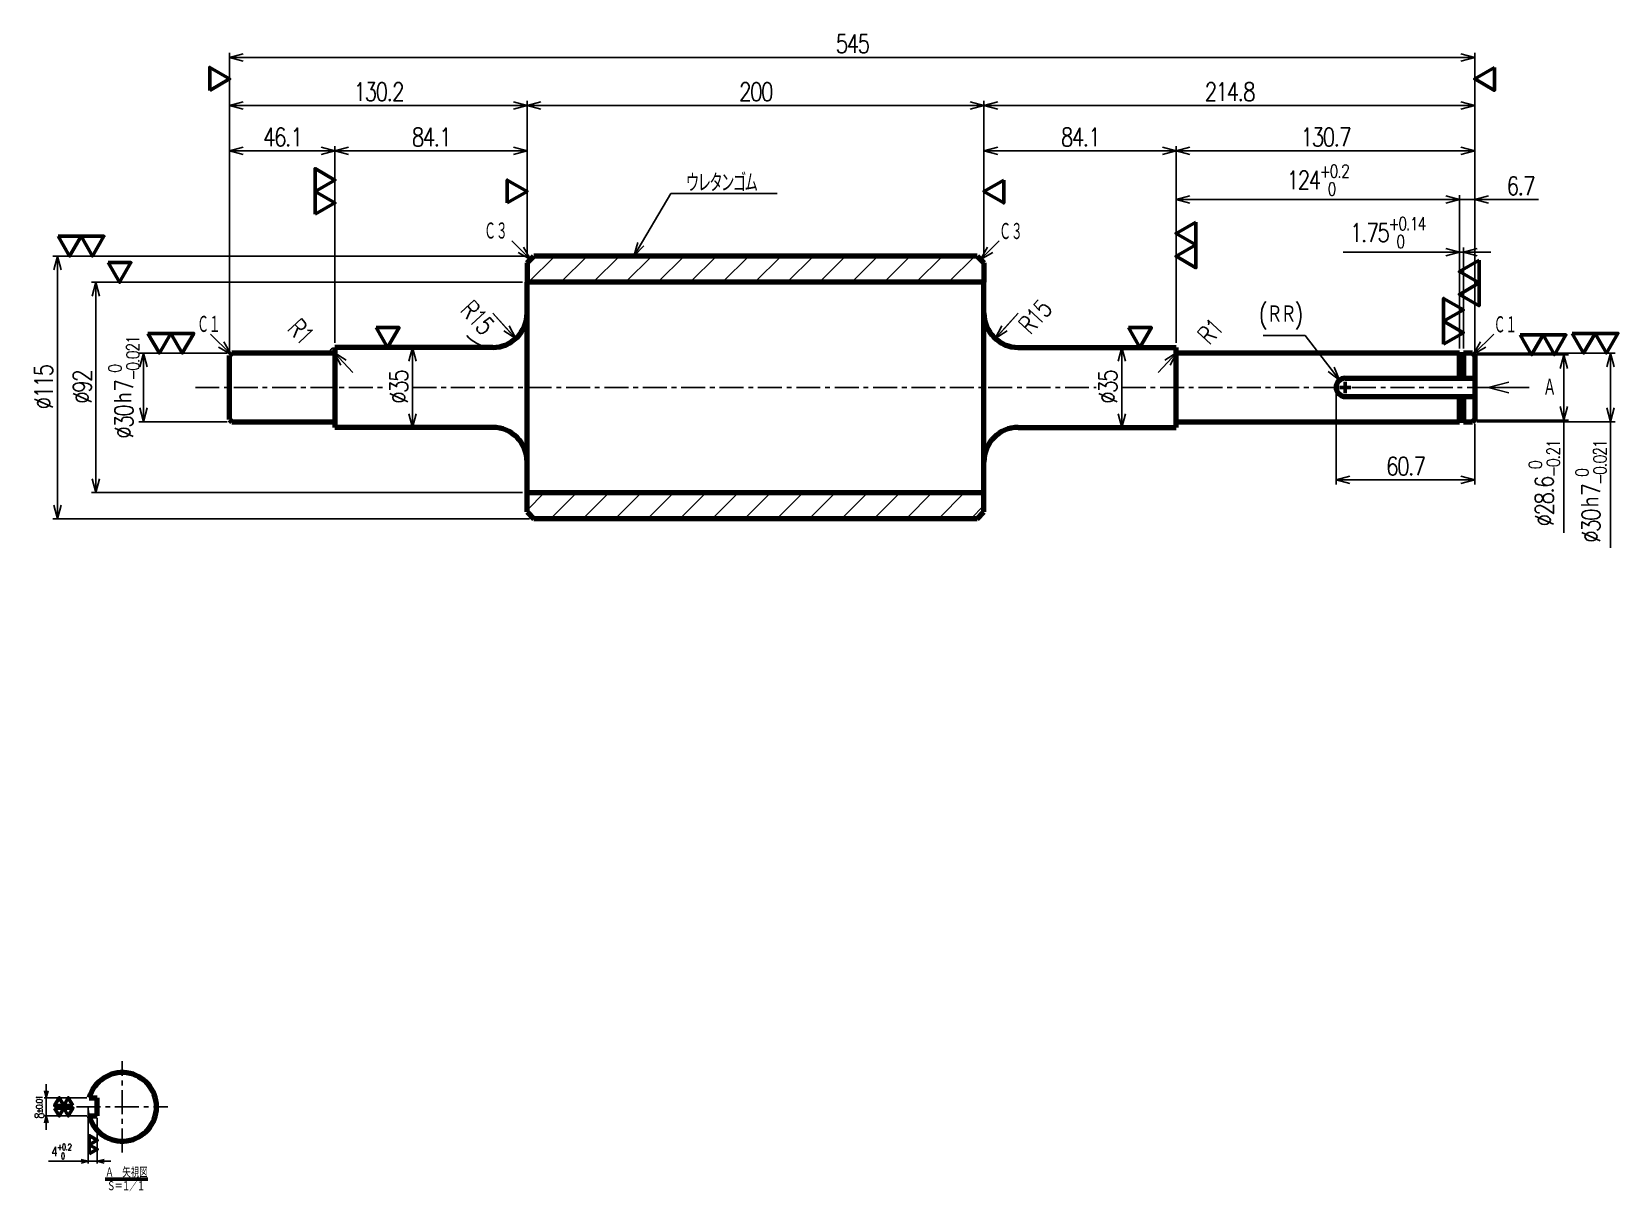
# Model space of a CAD drawing. Header units: millimetres. Extents: x -87 to 608, y -352 to 156.
import ezdxf

# ---------------------------------------------------------------- set-up
doc = ezdxf.new("R2010")
doc.units = ezdxf.units.MM
doc.header["$LTSCALE"] = 0.330709
doc.linetypes.add('CENTER', pattern=[50.8, 31.75, -6.35, 6.35, -6.35])
doc.layers.add('NoLayerName_001', color=7, linetype='Continuous')
doc.styles.get("Standard").update_dxf_attribs({"font": 'txt', "bigfont": 'extfont2'})
doc.dimstyles.get("Standard").update_dxf_attribs({"dimtxt": 2.5, "dimasz": 2.5, "dimexe": 1.25, "dimexo": 0.625, "dimtad": 1, "dimdec": 3, "dimzin": 0, "dimdsep": 46, "dimtxsty": 'Standard', "dimcen": 2.5, "dimadec": 0, "dimazin": 0, "dimtfac": 0.75, "dimtdec": 3, "dimtmove": 0, "dimatfit": 3, "dimfxl": 1, "dimarcsym": 0})

# ---------------------------------------------------------------- blocks, each defined once
blk = doc.blocks.new('_OPEN30')
at = {"color": 0, "linetype": 'ByBlock', "lineweight": -2}
for p, q in [((-1, 0.267949), (0, 0)), ((0, 0), (-1, -0.267949)), ((0, 0), (-1, 0))]:
    blk.add_line(p, q, dxfattribs=at)
blk = doc.blocks.new('*D9')
at = {"layer": 'Defpoints', "color": 0}
for p in [(545, 82.19), (538.3, 15), (545, 14)]:
    blk.add_point(p, dxfattribs=at)
at = {"layer": 'NoLayerName_001', "color": 0, "linetype": 'Continuous', "lineweight": 25}
for p, q in [((538.3, 17), (538.3, 84.19)), ((545, 16), (545, 84.19)), ((532.3, 82.19), (526.3, 82.19)), ((538.3, 82.19), (545, 82.19)), ((545, 82.19), (572.96, 82.19)), ((551, 82.19), (557, 82.19))]:
    blk.add_line(p, q, dxfattribs=at)
at = {"layer": 'NoLayerName_001', "color": 0, "lineweight": 25, "xscale": 6, "yscale": 6, "zscale": 6}
blk.add_blockref('_OPEN30', (538.3, 82.19), dxfattribs=at)
at = {"layer": 'NoLayerName_001', "color": 0, "lineweight": 25, "xscale": 6, "yscale": 6, "zscale": 6, "rotation": 180}
blk.add_blockref('_OPEN30', (545, 82.19), dxfattribs=at)
at = {"layer": 'NoLayerName_001', "color": 2, "lineweight": 50, "insert": (564.98, 88.19), "char_height": 8, "attachment_point": 5}
blk.add_mtext('\\W0.8000;\\T0.8750;6.7', dxfattribs=at)
blk = doc.blocks.new('*D10')
at = {"layer": 'Defpoints', "color": 0}
for p in [(414.3, 103.53), (414.3, 17.5), (545, 14)]:
    blk.add_point(p, dxfattribs=at)
at = {"layer": 'NoLayerName_001', "color": 0, "linetype": 'Continuous', "lineweight": 25}
for p, q in [((414.3, 19.5), (414.3, 105.53)), ((545, 16), (545, 105.53)), ((539, 103.53), (420.3, 103.53))]:
    blk.add_line(p, q, dxfattribs=at)
at = {"layer": 'NoLayerName_001', "color": 0, "lineweight": 25, "xscale": 6, "yscale": 6, "zscale": 6}
for p, rotation in [((414.3, 103.53), 180), ((545, 103.53), 360)]:
    blk.add_blockref('_OPEN30', p, dxfattribs=dict(at, rotation=rotation))
at = {"layer": 'NoLayerName_001', "color": 2, "lineweight": 50, "insert": (479.65, 109.53), "char_height": 8, "attachment_point": 5}
blk.add_mtext('\\W0.8000;\\T0.8750;130.7', dxfattribs=at)
blk = doc.blocks.new('*D11')
at = {"layer": 'Defpoints', "color": 0}
for p in [(330.2, 103.53), (330.2, 57.5), (414.3, 17.5)]:
    blk.add_point(p, dxfattribs=at)
at = {"layer": 'NoLayerName_001', "color": 0, "linetype": 'Continuous', "lineweight": 25}
for p, q in [((330.2, 59.5), (330.2, 105.53)), ((414.3, 19.5), (414.3, 105.53)), ((408.3, 103.53), (336.2, 103.53))]:
    blk.add_line(p, q, dxfattribs=at)
at = {"layer": 'NoLayerName_001', "color": 0, "lineweight": 25, "xscale": 6, "yscale": 6, "zscale": 6}
for p, rotation in [((330.2, 103.53), 180), ((414.3, 103.53), 360)]:
    blk.add_blockref('_OPEN30', p, dxfattribs=dict(at, rotation=rotation))
at = {"layer": 'NoLayerName_001', "color": 2, "lineweight": 50, "insert": (372.25, 109.53), "char_height": 8, "attachment_point": 5}
blk.add_mtext('\\W0.8000;\\T0.8750;84.1', dxfattribs=at)
blk = doc.blocks.new('*D12')
at = {"layer": 'Defpoints', "color": 0}
for p in [(130.2, 123.37), (130.2, 57.5), (0, 14)]:
    blk.add_point(p, dxfattribs=at)
at = {"layer": 'NoLayerName_001', "color": 0, "linetype": 'Continuous', "lineweight": 25}
for p, q in [((0, 16), (0, 125.37)), ((130.2, 59.5), (130.2, 125.37)), ((6, 123.37), (124.2, 123.37))]:
    blk.add_line(p, q, dxfattribs=at)
at = {"layer": 'NoLayerName_001', "color": 0, "lineweight": 25, "xscale": 6, "yscale": 6, "zscale": 6, "rotation": 180}
blk.add_blockref('_OPEN30', (0, 123.37), dxfattribs=at)
at = {"layer": 'NoLayerName_001', "color": 0, "lineweight": 25, "xscale": 6, "yscale": 6, "zscale": 6}
blk.add_blockref('_OPEN30', (130.2, 123.37), dxfattribs=at)
at = {"layer": 'NoLayerName_001', "color": 2, "lineweight": 50, "insert": (65.1, 129.37), "char_height": 8, "attachment_point": 5}
blk.add_mtext('\\W0.8000;\\T0.8750;130.2', dxfattribs=at)
blk = doc.blocks.new('*D13')
at = {"layer": 'Defpoints', "color": 0}
for p in [(0, 103.53), (0, 14), (46.1, 17.5)]:
    blk.add_point(p, dxfattribs=at)
at = {"layer": 'NoLayerName_001', "color": 0, "linetype": 'Continuous', "lineweight": 25}
for p, q in [((0, 16), (0, 105.53)), ((46.1, 19.5), (46.1, 105.53)), ((40.1, 103.53), (6, 103.53))]:
    blk.add_line(p, q, dxfattribs=at)
at = {"layer": 'NoLayerName_001', "color": 0, "lineweight": 25, "xscale": 6, "yscale": 6, "zscale": 6, "rotation": 180}
blk.add_blockref('_OPEN30', (0, 103.53), dxfattribs=at)
at = {"layer": 'NoLayerName_001', "color": 0, "lineweight": 25, "xscale": 6, "yscale": 6, "zscale": 6}
blk.add_blockref('_OPEN30', (46.1, 103.53), dxfattribs=at)
at = {"layer": 'NoLayerName_001', "color": 2, "lineweight": 50, "insert": (23.05, 109.53), "char_height": 8, "attachment_point": 5}
blk.add_mtext('\\W0.8000;\\T0.8750;46.1', dxfattribs=at)
blk = doc.blocks.new('*D14')
at = {"layer": 'Defpoints', "color": 0}
for p in [(46.1, 103.53), (130.2, 57.5), (46.1, 17.5)]:
    blk.add_point(p, dxfattribs=at)
at = {"layer": 'NoLayerName_001', "color": 0, "linetype": 'Continuous', "lineweight": 25}
for p, q in [((46.1, 19.5), (46.1, 105.53)), ((130.2, 59.5), (130.2, 105.53)), ((124.2, 103.53), (52.1, 103.53))]:
    blk.add_line(p, q, dxfattribs=at)
at = {"layer": 'NoLayerName_001', "color": 0, "lineweight": 25, "xscale": 6, "yscale": 6, "zscale": 6}
for p, rotation in [((46.1, 103.53), 180), ((130.2, 103.53), 360)]:
    blk.add_blockref('_OPEN30', p, dxfattribs=dict(at, rotation=rotation))
at = {"layer": 'NoLayerName_001', "color": 2, "lineweight": 50, "insert": (88.15, 109.53), "char_height": 8, "attachment_point": 5}
blk.add_mtext('\\W0.8000;\\T0.8750;84.1', dxfattribs=at)
blk = doc.blocks.new('*D15')
at = {"layer": 'Defpoints', "color": 0}
for p in [(0, 144.4), (0, 14), (545, 14)]:
    blk.add_point(p, dxfattribs=at)
at = {"layer": 'NoLayerName_001', "color": 0, "linetype": 'Continuous', "lineweight": 25}
for p, q in [((0, 16), (0, 146.4)), ((545, 16), (545, 146.4)), ((539, 144.4), (6, 144.4))]:
    blk.add_line(p, q, dxfattribs=at)
at = {"layer": 'NoLayerName_001', "color": 0, "lineweight": 25, "xscale": 6, "yscale": 6, "zscale": 6}
for p, rotation in [((0, 144.4), 180), ((545, 144.4), 360)]:
    blk.add_blockref('_OPEN30', p, dxfattribs=dict(at, rotation=rotation))
at = {"layer": 'NoLayerName_001', "color": 2, "lineweight": 50, "insert": (272.5, 150.4), "char_height": 8, "attachment_point": 5}
blk.add_mtext('\\W0.8000;\\T0.8750;545', dxfattribs=at)
blk = doc.blocks.new('*D17')
at = {"layer": 'Defpoints', "color": 0}
for p in [(45.1, 16), (45.78, 15.27)]:
    blk.add_point(p, dxfattribs=at)
at = {"layer": 'NoLayerName_001', "color": 0, "linetype": 'Continuous', "lineweight": 25}
for p, q in [((45.1, 16), (45.78, 15.27)), ((49.87, 10.88), (53.97, 6.49))]:
    blk.add_line(p, q, dxfattribs=at)
blk.add_arc((45.1, 16), 1, 47.0018, 270, dxfattribs=at)
at = {"layer": 'NoLayerName_001', "color": 0, "lineweight": 25, "xscale": 6, "yscale": 6, "zscale": 6, "rotation": 132.9982090878672}
blk.add_blockref('_OPEN30', (45.78, 15.27), dxfattribs=at)
at = {"layer": 'NoLayerName_001', "color": 2, "lineweight": 50, "insert": (31.09, 24.6), "char_height": 8, "attachment_point": 5, "rotation": 312.99821}
blk.add_mtext('\\W0.8000;\\T0.8750;R1', dxfattribs=at)
blk = doc.blocks.new('_NONE')
blk = doc.blocks.new('*D18')
at = {"layer": 'Defpoints', "color": 0}
for p in [(414.62, 15.27), (415.3, 16)]:
    blk.add_point(p, dxfattribs=at)
at = {"layer": 'NoLayerName_001', "color": 0, "linetype": 'Continuous', "lineweight": 25}
for p, q in [((415.3, 16), (414.62, 15.27)), ((410.53, 10.88), (406.43, 6.49))]:
    blk.add_line(p, q, dxfattribs=at)
at = {"layer": 'NoLayerName_001', "color": 0, "lineweight": 25, "xscale": 6, "yscale": 6, "zscale": 6, "rotation": 47.00179091213106}
blk.add_blockref('_OPEN30', (414.62, 15.27), dxfattribs=at)
at = {"layer": 'NoLayerName_001', "color": 2, "lineweight": 50, "insert": (429.14, 24.4), "char_height": 8, "attachment_point": 5, "rotation": 47.00179}
blk.add_mtext('\\W0.8000;\\T0.8750;R1', dxfattribs=at)
blk = doc.blocks.new('DIM_0002')
at = {"color": 3, "linetype": 'Continuous', "lineweight": 25}
blk.add_line((0, 0), (8.83, 8.83), dxfattribs=at)
blk.add_lwpolyline([(5.38, 3.11), (0, 0), (3.11, 5.38)], dxfattribs=at)
at = {"color": 2, "linetype": 'Continuous', "lineweight": 50, "width": 0.583333}
blk.add_text('Ｃ１', height=8, dxfattribs=at).set_placement((8.83, 8.83))
blk = doc.blocks.new('SX_FinishSymbol_2')
at = {"color": 0, "linetype": 'ByBlock', "lineweight": -2}
for points in [[(-1, 0.866), (-0.5, 0), (0, 0.866)], [(0, 0.866), (0.5, 0), (1, 0.866)]]:
    blk.add_lwpolyline(points, close=True, dxfattribs=at)
blk = doc.blocks.new('SX_FinishSymbol_1')
at = {"color": 0, "linetype": 'ByBlock', "lineweight": -2}
blk.add_lwpolyline([(-0.5, 0.866), (0, 0), (0.5, 0.866)], close=True, dxfattribs=at)
blk = doc.blocks.new('*D22')
at = {"layer": 'Defpoints', "color": 0}
for p in [(80.07, 17.5), (80.07, 17.5), (80.07, -17.5)]:
    blk.add_point(p, dxfattribs=at)
at = {"layer": 'NoLayerName_001', "color": 0, "linetype": 'Continuous', "lineweight": 25}
for p, q in [((78.07, 17.5), (78.07, 17.5)), ((80.07, -11.5), (80.07, 11.5)), ((78.07, -17.5), (78.07, -17.5))]:
    blk.add_line(p, q, dxfattribs=at)
at = {"layer": 'NoLayerName_001', "color": 0, "lineweight": 25, "xscale": 6, "yscale": 6, "zscale": 6}
for p, rotation in [((80.07, 17.5), 90), ((80.07, -17.5), 270)]:
    blk.add_blockref('_OPEN30', p, dxfattribs=dict(at, rotation=rotation))
at = {"layer": 'NoLayerName_001', "color": 2, "lineweight": 50, "insert": (74.07, 0), "char_height": 8, "attachment_point": 5, "rotation": 90}
blk.add_mtext('\\W0.8000;\\T0.8750;%%c35', dxfattribs=at)
blk = doc.blocks.new('*D23')
at = {"layer": 'Defpoints', "color": 0}
for p in [(-37.73, 15), (1, 15), (1, -15)]:
    blk.add_point(p, dxfattribs=at)
at = {"layer": 'NoLayerName_001', "color": 0, "linetype": 'Continuous', "lineweight": 25}
for p, q in [((-1, 15), (-39.73, 15)), ((-37.73, -9), (-37.73, 9)), ((-1, -15), (-39.73, -15))]:
    blk.add_line(p, q, dxfattribs=at)
at = {"layer": 'NoLayerName_001', "color": 0, "lineweight": 25, "xscale": 6, "yscale": 6, "zscale": 6}
for p, rotation in [((-37.73, 15), 90), ((-37.73, -15), 270)]:
    blk.add_blockref('_OPEN30', p, dxfattribs=dict(at, rotation=rotation))
at = {"layer": 'NoLayerName_001', "color": 2, "lineweight": 50, "insert": (-46.26, 0), "char_height": 8, "attachment_point": 5, "rotation": 90}
blk.add_mtext('\\A1;\\W0.8000;\\T0.8750;%%c30ｈ7{{\\H0.70x;\\A1;\\S 0^ -0.021;}}', dxfattribs=at)
blk = doc.blocks.new('*D24')
at = {"layer": 'Defpoints', "color": 0}
for p in [(-58.52, 46), (130.2, 46), (130.2, -46)]:
    blk.add_point(p, dxfattribs=at)
at = {"layer": 'NoLayerName_001', "color": 0, "linetype": 'Continuous', "lineweight": 25}
for p, q in [((128.2, 46), (-60.52, 46)), ((-58.52, -40), (-58.52, 40)), ((128.2, -46), (-60.52, -46))]:
    blk.add_line(p, q, dxfattribs=at)
at = {"layer": 'NoLayerName_001', "color": 0, "lineweight": 25, "xscale": 6, "yscale": 6, "zscale": 6}
for p, rotation in [((-58.52, 46), 90), ((-58.52, -46), 270)]:
    blk.add_blockref('_OPEN30', p, dxfattribs=dict(at, rotation=rotation))
at = {"layer": 'NoLayerName_001', "color": 2, "lineweight": 50, "insert": (-64.52, 0), "char_height": 8, "attachment_point": 5, "rotation": 90}
blk.add_mtext('\\W0.8000;\\T0.8750;%%c92', dxfattribs=at)
blk = doc.blocks.new('*D25')
at = {"layer": 'Defpoints', "color": 0}
for p in [(390.49, 17.5), (414.3, 17.5), (414.3, -17.5)]:
    blk.add_point(p, dxfattribs=at)
at = {"layer": 'NoLayerName_001', "color": 0, "linetype": 'Continuous', "lineweight": 25}
blk.add_line((390.49, -11.5), (390.49, 11.5), dxfattribs=at)
at = {"layer": 'NoLayerName_001', "color": 0, "lineweight": 25, "xscale": 6, "yscale": 6, "zscale": 6}
for p, rotation in [((390.49, 17.5), 90), ((390.49, -17.5), 270)]:
    blk.add_blockref('_OPEN30', p, dxfattribs=dict(at, rotation=rotation))
at = {"layer": 'NoLayerName_001', "color": 2, "lineweight": 50, "insert": (384.49, 0), "char_height": 8, "attachment_point": 5, "rotation": 90}
blk.add_mtext('\\W0.8000;\\T0.8750;%%c35', dxfattribs=at)
blk = doc.blocks.new('*D26')
at = {"layer": 'Defpoints', "color": 0}
for p in [(544, 15), (604.45, 15), (544, -15)]:
    blk.add_point(p, dxfattribs=at)
at = {"layer": 'NoLayerName_001', "color": 0, "linetype": 'Continuous', "lineweight": 25}
for p, q in [((546, 15), (606.45, 15)), ((604.45, -9), (604.45, 9)), ((546, -15), (606.45, -15)), ((604.45, -15), (604.45, -70.22))]:
    blk.add_line(p, q, dxfattribs=at)
at = {"layer": 'NoLayerName_001', "color": 0, "lineweight": 25, "xscale": 6, "yscale": 6, "zscale": 6}
for p, rotation in [((604.45, 15), 90), ((604.45, -15), 270)]:
    blk.add_blockref('_OPEN30', p, dxfattribs=dict(at, rotation=rotation))
at = {"layer": 'NoLayerName_001', "color": 2, "lineweight": 50, "insert": (595.92, -45.61), "char_height": 8, "attachment_point": 5, "rotation": 90}
blk.add_mtext('\\A1;\\W0.8000;\\T0.8750;%%c30ｈ7{{\\H0.70x;\\A1;\\S 0^ -0.021;}}', dxfattribs=at)
blk = doc.blocks.new('DIM_0003')
at = {"color": 3, "linetype": 'Continuous', "lineweight": 25}
blk.add_line((14.69, 0), (5.86, 8.83), dxfattribs=at)
blk.add_lwpolyline([(11.59, 5.38), (14.69, 0), (9.31, 3.11)], dxfattribs=at)
at = {"color": 2, "linetype": 'Continuous', "lineweight": 50, "width": 0.583333}
blk.add_text('Ｃ１', height=8, dxfattribs=at).set_placement((0, 9.01))
blk = doc.blocks.new('*D28')
at = {"layer": 'Defpoints', "color": 0}
for p in [(540.05, 59.21), (538.3, 15), (540.05, 15)]:
    blk.add_point(p, dxfattribs=at)
at = {"layer": 'NoLayerName_001', "color": 0, "linetype": 'Continuous', "lineweight": 25}
for p, q in [((538.3, 59.21), (487.44, 59.21)), ((532.3, 59.21), (526.3, 59.21)), ((538.3, 17), (538.3, 61.21)), ((538.3, 59.21), (540.05, 59.21)), ((540.05, 17), (540.05, 61.21)), ((546.05, 59.21), (552.05, 59.21))]:
    blk.add_line(p, q, dxfattribs=at)
at = {"layer": 'NoLayerName_001', "color": 0, "lineweight": 25, "xscale": 6, "yscale": 6, "zscale": 6}
blk.add_blockref('_OPEN30', (538.3, 59.21), dxfattribs=at)
at = {"layer": 'NoLayerName_001', "color": 0, "lineweight": 25, "xscale": 6, "yscale": 6, "zscale": 6, "rotation": 180}
blk.add_blockref('_OPEN30', (540.05, 59.21), dxfattribs=at)
at = {"layer": 'NoLayerName_001', "color": 2, "lineweight": 50, "insert": (506.87, 67.74), "char_height": 8, "attachment_point": 5}
blk.add_mtext('\\A1;\\W0.8000;\\T0.8750;1.75{\\H5.600000;\\S+0.14^  0;}', dxfattribs=at)
blk = doc.blocks.new('*D29')
at = {"layer": 'Defpoints', "color": 0}
for p in [(540.05, 14.3), (584.02, 14.3), (540.05, -14.3)]:
    blk.add_point(p, dxfattribs=at)
at = {"layer": 'NoLayerName_001', "color": 0, "linetype": 'Continuous', "lineweight": 25}
for p, q in [((542.05, 14.3), (586.02, 14.3)), ((584.02, -8.3), (584.02, 8.3)), ((542.05, -14.3), (586.02, -14.3)), ((584.02, -14.3), (584.02, -63.65))]:
    blk.add_line(p, q, dxfattribs=at)
at = {"layer": 'NoLayerName_001', "color": 0, "lineweight": 25, "xscale": 6, "yscale": 6, "zscale": 6}
for p, rotation in [((584.02, 14.3), 90), ((584.02, -14.3), 270)]:
    blk.add_blockref('_OPEN30', p, dxfattribs=dict(at, rotation=rotation))
at = {"layer": 'NoLayerName_001', "color": 2, "lineweight": 50, "insert": (575.49, -41.98), "char_height": 8, "attachment_point": 5, "rotation": 90}
blk.add_mtext('\\A1;\\W0.8000;\\T0.8750;%%c28.6{\\H5.600000;\\S 0^ -0.21;}', dxfattribs=at)
blk = doc.blocks.new('*D30')
at = {"layer": 'Defpoints', "color": 0}
for p in [(484.3, 0), (545, -14), (484.3, -40.46)]:
    blk.add_point(p, dxfattribs=at)
at = {"layer": 'NoLayerName_001', "color": 0, "linetype": 'Continuous', "lineweight": 25}
for p, q in [((484.3, -2), (484.3, -42.46)), ((545, -16), (545, -42.46)), ((539, -40.46), (490.3, -40.46))]:
    blk.add_line(p, q, dxfattribs=at)
at = {"layer": 'NoLayerName_001', "color": 0, "lineweight": 25, "xscale": 6, "yscale": 6, "zscale": 6}
for p, rotation in [((484.3, -40.46), 180), ((545, -40.46), 360)]:
    blk.add_blockref('_OPEN30', p, dxfattribs=dict(at, rotation=rotation))
at = {"layer": 'NoLayerName_001', "color": 2, "lineweight": 50, "insert": (514.65, -34.46), "char_height": 8, "attachment_point": 5}
blk.add_mtext('\\W0.8000;\\T0.8750;60.7', dxfattribs=at)
blk = doc.blocks.new('*D31')
at = {"layer": 'Defpoints', "color": 0}
for p in [(485.86, 3.17), (488.3, 0)]:
    blk.add_point(p, dxfattribs=at)
at = {"layer": 'NoLayerName_001', "color": 0, "linetype": 'Continuous', "lineweight": 25}
for p, q in [((452.46, 22.65), (470.84, 22.65)), ((470.84, 22.65), (482.19, 7.92))]:
    blk.add_line(p, q, dxfattribs=at)
at = {"layer": 'NoLayerName_001', "color": 0, "linetype": 'Continuous', "lineweight": 50}
for p, q in [((488.3, -2.5), (488.3, 2.5)), ((485.8, 0), (490.8, 0))]:
    blk.add_line(p, q, dxfattribs=at)
at = {"layer": 'NoLayerName_001', "color": 0, "lineweight": 25, "xscale": 6, "yscale": 6, "zscale": 6, "rotation": 307.6266522254935}
blk.add_blockref('_OPEN30', (485.86, 3.17), dxfattribs=at)
at = {"layer": 'NoLayerName_001', "color": 2, "lineweight": 50, "insert": (460.04, 30.74), "char_height": 8, "attachment_point": 5}
blk.add_mtext('\\W0.8000;\\T0.8750;(ＲＲ)', dxfattribs=at)
blk = doc.blocks.new('*D32')
at = {"layer": 'Defpoints', "color": 0}
for p in [(345.2, 32.5), (335.17, 21.35)]:
    blk.add_point(p, dxfattribs=at)
at = {"layer": 'NoLayerName_001', "color": 0, "linetype": 'Continuous', "lineweight": 25}
for p, q in [((345.2, 32.5), (335.17, 21.35)), ((339.18, 25.81), (345.2, 32.5))]:
    blk.add_line(p, q, dxfattribs=at)
at = {"layer": 'NoLayerName_001', "color": 0, "lineweight": 25, "xscale": 6, "yscale": 6, "zscale": 6, "rotation": 228.0431508958097}
blk.add_blockref('_OPEN30', (335.17, 21.35), dxfattribs=at)
at = {"layer": 'NoLayerName_001', "color": 2, "lineweight": 50, "insert": (352.41, 30.73), "char_height": 8, "attachment_point": 5, "rotation": 48.04315}
blk.add_mtext('\\W0.8000;\\T0.8750;R15', dxfattribs=at)
blk = doc.blocks.new('*D33')
at = {"layer": 'Defpoints', "color": 0}
for p in [(115.2, 32.5), (125.23, 21.35)]:
    blk.add_point(p, dxfattribs=at)
at = {"layer": 'NoLayerName_001', "color": 0, "linetype": 'Continuous', "lineweight": 25}
for p, q in [((121.22, 25.81), (115.2, 32.5)), ((115.2, 32.5), (125.23, 21.35))]:
    blk.add_line(p, q, dxfattribs=at)
blk.add_arc((115.2, 32.5), 15, 220.39804, 262.35489, dxfattribs=at)
at = {"layer": 'NoLayerName_001', "color": 0, "lineweight": 25, "xscale": 6, "yscale": 6, "zscale": 6, "rotation": 311.9568491041903}
blk.add_blockref('_OPEN30', (125.23, 21.35), dxfattribs=at)
at = {"layer": 'NoLayerName_001', "color": 2, "lineweight": 50, "insert": (108.3, 30.81), "char_height": 8, "attachment_point": 5, "rotation": 311.95685}
blk.add_mtext('\\W0.8000;\\T0.8750;R15', dxfattribs=at)
blk = doc.blocks.new('*D34')
at = {"layer": 'Defpoints', "color": 0}
for p in [(538.3, 82.19), (414.3, 17.5), (538.3, 15)]:
    blk.add_point(p, dxfattribs=at)
at = {"layer": 'NoLayerName_001', "color": 0, "linetype": 'Continuous', "lineweight": 25}
for p, q in [((414.3, 19.5), (414.3, 84.19)), ((538.3, 17), (538.3, 84.19)), ((420.3, 82.19), (532.3, 82.19))]:
    blk.add_line(p, q, dxfattribs=at)
at = {"layer": 'NoLayerName_001', "color": 0, "lineweight": 25, "xscale": 6, "yscale": 6, "zscale": 6, "rotation": 180}
blk.add_blockref('_OPEN30', (414.3, 82.19), dxfattribs=at)
at = {"layer": 'NoLayerName_001', "color": 0, "lineweight": 25, "xscale": 6, "yscale": 6, "zscale": 6}
blk.add_blockref('_OPEN30', (538.3, 82.19), dxfattribs=at)
at = {"layer": 'NoLayerName_001', "color": 2, "lineweight": 50, "insert": (476.3, 90.72), "char_height": 8, "attachment_point": 5}
blk.add_mtext('\\A1;\\W0.8000;\\T0.8750;124{\\H5.600000;\\S+0.2^  0;}', dxfattribs=at)
blk = doc.blocks.new('*D35')
at = {"layer": 'Defpoints', "color": 0}
for p in [(330.2, 123.37), (330.2, 54.5), (545, 14)]:
    blk.add_point(p, dxfattribs=at)
at = {"layer": 'NoLayerName_001', "color": 0, "linetype": 'Continuous', "lineweight": 25}
for p, q in [((330.2, 56.5), (330.2, 125.37)), ((545, 16), (545, 125.37)), ((539, 123.37), (336.2, 123.37))]:
    blk.add_line(p, q, dxfattribs=at)
at = {"layer": 'NoLayerName_001', "color": 0, "lineweight": 25, "xscale": 6, "yscale": 6, "zscale": 6}
for p, rotation in [((330.2, 123.37), 180), ((545, 123.37), 360)]:
    blk.add_blockref('_OPEN30', p, dxfattribs=dict(at, rotation=rotation))
at = {"layer": 'NoLayerName_001', "color": 2, "lineweight": 50, "insert": (437.6, 129.37), "char_height": 8, "attachment_point": 5}
blk.add_mtext('\\W0.8000;\\T0.8750;214.8', dxfattribs=at)
blk = doc.blocks.new('*D36')
at = {"layer": 'Defpoints', "color": 0}
for p in [(130.2, 123.37), (330.2, 57.5), (130.2, 54.5)]:
    blk.add_point(p, dxfattribs=at)
at = {"layer": 'NoLayerName_001', "color": 0, "linetype": 'Continuous', "lineweight": 25}
for p, q in [((130.2, 56.5), (130.2, 125.37)), ((330.2, 59.5), (330.2, 125.37)), ((324.2, 123.37), (136.2, 123.37))]:
    blk.add_line(p, q, dxfattribs=at)
at = {"layer": 'NoLayerName_001', "color": 0, "lineweight": 25, "xscale": 6, "yscale": 6, "zscale": 6}
for p, rotation in [((130.2, 123.37), 180), ((330.2, 123.37), 360)]:
    blk.add_blockref('_OPEN30', p, dxfattribs=dict(at, rotation=rotation))
at = {"layer": 'NoLayerName_001', "color": 2, "lineweight": 50, "insert": (230.2, 129.37), "char_height": 8, "attachment_point": 5}
blk.add_mtext('\\W0.8000;\\T0.8750;200', dxfattribs=at)
blk = doc.blocks.new('*D37')
at = {"layer": 'Defpoints', "color": 0}
for p in [(-75.37, 57.5), (133.2, 57.5), (133.2, -57.5)]:
    blk.add_point(p, dxfattribs=at)
at = {"layer": 'NoLayerName_001', "color": 0, "linetype": 'Continuous', "lineweight": 25}
for p, q in [((131.2, 57.5), (-77.37, 57.5)), ((-75.37, -51.5), (-75.37, 51.5)), ((131.2, -57.5), (-77.37, -57.5))]:
    blk.add_line(p, q, dxfattribs=at)
at = {"layer": 'NoLayerName_001', "color": 0, "lineweight": 25, "xscale": 6, "yscale": 6, "zscale": 6}
for p, rotation in [((-75.37, 57.5), 90), ((-75.37, -57.5), 270)]:
    blk.add_blockref('_OPEN30', p, dxfattribs=dict(at, rotation=rotation))
at = {"layer": 'NoLayerName_001', "color": 2, "lineweight": 50, "insert": (-81.37, 0), "char_height": 8, "attachment_point": 5, "rotation": 90}
blk.add_mtext('\\W0.8000;\\T0.8750;%%c115', dxfattribs=at)
blk = doc.blocks.new('DIM_0004')
at = {"color": 3, "linetype": 'Continuous', "lineweight": 25}
blk.add_line((0, 0), (8.17, 8.17), dxfattribs=at)
blk.add_lwpolyline([(5.38, 3.11), (0, 0), (3.11, 5.38)], dxfattribs=at)
at = {"color": 2, "linetype": 'Continuous', "lineweight": 50, "width": 0.583333}
blk.add_text('Ｃ３', height=8, dxfattribs=at).set_placement((8.17, 8.17))
blk = doc.blocks.new('DIM_0005')
at = {"color": 3, "linetype": 'Continuous', "lineweight": 25}
blk.add_line((20.27, 0), (12.1, 8.17), dxfattribs=at)
blk.add_lwpolyline([(17.16, 5.38), (20.27, 0), (14.89, 3.11)], dxfattribs=at)
at = {"color": 2, "linetype": 'Continuous', "lineweight": 50, "width": 0.583333}
blk.add_text('Ｃ３', height=8, dxfattribs=at).set_placement((0, 8.37))
blk = doc.blocks.new('JZB_0004')
at = {"layer": 'NoLayerName_001', "color": 7, "linetype": 'Continuous', "lineweight": 100}
for p, q in [((330.2, 92), (130.2, 92)), ((130.2, 0), (130.2, 92)), ((330.2, 0), (330.2, 92)), ((115.2, 63.5), (46.1, 63.5)), ((46.1, 63.5), (46.1, 28.5)), ((345.2, 63.5), (414.3, 63.5)), ((414.3, 28.5), (414.3, 63.5)), ((1, 61), (0, 60)), ((0, 32), (0, 60)), ((45.1, 61), (1, 61)), ((538.3, 61), (415.3, 61)), ((538.3, 50), (538.3, 61)), ((540.05, 60.3), (538.3, 60.3)), ((540.05, 61), (540.05, 50)), ((544, 61), (540.05, 61)), ((545, 60), (544, 61)), ((545, 60), (545, 32)), ((488.3, 50), (545, 50)), ((488.3, 42), (545, 42)), ((538.3, 31), (538.3, 42)), ((540.05, 42), (540.05, 31)), ((0, 32), (1, 31)), ((1, 31), (45.1, 31)), ((115.2, 28.5), (46.1, 28.5)), ((345.2, 28.5), (414.3, 28.5)), ((415.3, 31), (538.3, 31)), ((538.3, 31.7), (540.05, 31.7)), ((540.05, 31), (544, 31)), ((544, 31), (545, 32)), ((130.2, 0), (330.2, 0))]:
    blk.add_line(p, q, dxfattribs=at)
for centre, radius, start, end in [((115.2, 78.5), 15, 270, 0), ((345.2, 78.5), 15, 180, 270), ((45.1, 62), 1, 270, 0), ((415.3, 62), 1, 180, 270), ((488.3, 46), 4, 90, 270), ((45.1, 30), 1, 0, 90), ((115.2, 13.5), 15, 0, 90), ((345.2, 13.5), 15, 90, 180), ((415.3, 30), 1, 90, 180)]:
    blk.add_arc(centre, radius, start, end, dxfattribs=at)
blk = doc.blocks.new('*D41')
at = {"layer": 'Defpoints', "color": 0}
for p in [(-61.43, -310.84), (-80.23, -318.84), (-61.43, -318.84)]:
    blk.add_point(p, dxfattribs=at)
at = {"layer": 'NoLayerName_001', "color": 0, "linetype": 'Continuous', "lineweight": 25}
for p, q in [((-80.23, -307.84), (-80.23, -304.84)), ((-62.43, -310.84), (-81.23, -310.84)), ((-80.23, -310.84), (-80.23, -318.84)), ((-62.43, -318.84), (-81.23, -318.84)), ((-80.23, -321.84), (-80.23, -324.84))]:
    blk.add_line(p, q, dxfattribs=at)
at = {"layer": 'NoLayerName_001', "color": 0, "lineweight": 25, "xscale": 3, "yscale": 3, "zscale": 3}
for p, rotation in [((-80.23, -310.84), 270), ((-80.23, -318.84), 90)]:
    blk.add_blockref('_OPEN30', p, dxfattribs=dict(at, rotation=rotation))
at = {"layer": 'NoLayerName_001', "color": 2, "lineweight": 50, "insert": (-83.3, -314.97), "char_height": 4, "attachment_point": 5, "rotation": 90}
blk.add_mtext('\\A1;\\W0.8000;\\T0.8750;8{\\H2.800000;%%p0.01}', dxfattribs=at)
blk = doc.blocks.new('*D42')
at = {"layer": 'Defpoints', "color": 0}
for p in [(-61.97, -314.84), (-57.97, -318.84), (-61.97, -338.65)]:
    blk.add_point(p, dxfattribs=at)
at = {"layer": 'NoLayerName_001', "color": 0, "linetype": 'Continuous', "lineweight": 25}
for p, q in [((-61.97, -315.84), (-61.97, -339.65)), ((-57.97, -319.84), (-57.97, -339.65)), ((-61.97, -338.65), (-79.3, -338.65)), ((-64.97, -338.65), (-67.97, -338.65)), ((-57.97, -338.65), (-61.97, -338.65)), ((-54.97, -338.65), (-51.97, -338.65))]:
    blk.add_line(p, q, dxfattribs=at)
at = {"layer": 'NoLayerName_001', "color": 0, "lineweight": 25, "xscale": 3, "yscale": 3, "zscale": 3}
blk.add_blockref('_OPEN30', (-61.97, -338.65), dxfattribs=at)
at = {"layer": 'NoLayerName_001', "color": 0, "lineweight": 25, "xscale": 3, "yscale": 3, "zscale": 3, "rotation": 180}
blk.add_blockref('_OPEN30', (-57.97, -338.65), dxfattribs=at)
at = {"layer": 'NoLayerName_001', "color": 2, "lineweight": 50, "insert": (-73.64, -334.39), "char_height": 4, "attachment_point": 5}
blk.add_mtext('\\A1;\\W0.8000;\\T0.8750;4{\\H2.800000;\\S+0.2^  0;}', dxfattribs=at)
blk = doc.blocks.new('JZB_0005')
at = {"layer": 'NoLayerName_001', "color": 7, "linetype": 'Continuous', "lineweight": 100}
for p, q in [((0.54, 19), (4, 19)), ((4, 11), (4, 19)), ((0.54, 11), (4, 11))]:
    blk.add_line(p, q, dxfattribs=at)
blk.add_arc((15, 15), 15, 195.46601, 164.53399, dxfattribs=at)
at = {"layer": 'NoLayerName_001', "color": 3, "linetype": 'Continuous', "lineweight": 25}
blk.add_arc((15, 15), 15, 180, 195.46601, dxfattribs=at)

msp = doc.modelspace()

# ---------------------------------------------------------------- hatches: boundary and pattern name
at = {"layer": 'NoLayerName_001', "linetype": 'Continuous', "lineweight": 25}
h = msp.add_hatch(dxfattribs=at)
h.set_pattern_fill('ANSI31', color=1, scale=3.15)
h.paths.add_polyline_path([(330.2, 57.5), (330.2, 46), (130.2, 46), (130.2, 57.5)])
h = msp.add_hatch(dxfattribs=at)
h.set_pattern_fill('ANSI31', color=1, scale=3.15)
h.paths.add_polyline_path([(330.2, -46), (330.2, -57.5), (130.2, -57.5), (130.2, -46)])

# ---------------------------------------------------------------- linework, layer by layer
at = {"layer": 'NoLayerName_001', "color": 7, "linetype": 'Continuous', "lineweight": 100}
for p, q in [((130.2, 54.5), (133.2, 57.5)), ((327.2, 57.5), (133.2, 57.5)), ((327.2, 57.5), (330.2, 54.5)), ((130.2, 54.5), (130.2, 46)), ((330.2, 54.5), (330.2, 46)), ((130.2, -54.5), (130.2, -46)), ((330.2, -54.5), (330.2, -46)), ((130.2, -54.5), (133.2, -57.5)), ((327.2, -57.5), (330.2, -54.5)), ((327.2, -57.5), (133.2, -57.5))]:
    msp.add_line(p, q, dxfattribs=at)
at = {"layer": 'NoLayerName_001', "color": 4, "linetype": 'CENTER', "lineweight": 25}
for p, q in [((-15, 0), (68.506, 0)), ((80.0713, 0), (379.3306, 0)), ((390.4862, 0), (550.899, 0)), ((-46.9728, -334.8408), (-46.9728, -294.8408)), ((-66.9728, -314.8408), (-26.9728, -314.8408))]:
    msp.add_line(p, q, dxfattribs=at)

# ---------------------------------------------------------------- block references
at = {"layer": 'NoLayerName_001', "color": 1, "lineweight": 50}
for name, p, xscale, yscale, zscale, rotation in [('SX_FinishSymbol_1', (0, 135.0025), 10, 10, 10, 89.99999999999999), ('SX_FinishSymbol_1', (545, 135.0025), 9.999999999999996, 9.999999999999996, 9.999999999999996, 269.9999999999999), ('SX_FinishSymbol_2', (46.1, 85.7527), 10, 10, 10, 89.99999999999999), ('SX_FinishSymbol_1', (130.2, 85.7527), 10, 10, 10, 89.99999999999999), ('SX_FinishSymbol_1', (330.2, 85.7527), 9.999999999999996, 9.999999999999996, 9.999999999999996, 269.9999999999999), ('SX_FinishSymbol_2', (414.3, 62.3704), 9.999999999999996, 9.999999999999996, 9.999999999999996, 269.9999999999999), ('SX_FinishSymbol_2', (538.3, 45.7056), 9.999999999999996, 9.999999999999996, 9.999999999999996, 269.9999999999999), ('SX_FinishSymbol_2', (540.05, 28.9435), 10, 10, 10, 89.99999999999999), ('SX_FinishSymbol_2', (-72.5963, -310.8408), 3.999999999999999, 3.999999999999999, 3.999999999999999, 180), ('SX_FinishSymbol_2', (-57.9728, -331.421), 3.999999999999999, 3.999999999999999, 3.999999999999999, 89.99999999999997)]:
    msp.add_blockref(name, p, dxfattribs=dict(at, xscale=xscale, yscale=yscale, zscale=zscale, rotation=rotation))
at = {"layer": 'NoLayerName_001', "color": 3, "linetype": 'Continuous', "lineweight": 25}
for name, p in [('DIM_0005', (111.4293, 56)), ('DIM_0004', (328.7, 56)), ('DIM_0003', (-14.1913, 14.5)), ('DIM_0002', (544.5, 14.5))]:
    msp.add_blockref(name, p, dxfattribs=at)
at = {"layer": 'NoLayerName_001', "color": 1, "lineweight": 50}
for name, p, xscale, yscale, zscale in [('SX_FinishSymbol_2', (-65.0327, 57.5), 10, 10, 10), ('SX_FinishSymbol_1', (-48.1833, 46), 10, 10, 10), ('SX_FinishSymbol_2', (-25.729, 15), 10, 10, 10), ('SX_FinishSymbol_1', (69.1774, 17.5), 10, 10, 10), ('SX_FinishSymbol_1', (398.4769, 17.5), 10, 10, 10), ('SX_FinishSymbol_2', (574.9347, 14.3), 10, 10, 10), ('SX_FinishSymbol_2', (597.6807, 15), 10, 10, 10), ('SX_FinishSymbol_2', (-72.5963, -318.8408), 3.999999999999998, 3.999999999999998, 3.999999999999998)]:
    msp.add_blockref(name, p, dxfattribs=dict(at, xscale=xscale, yscale=yscale, zscale=zscale))
at = {"layer": 'NoLayerName_001'}
for name, p in [('JZB_0004', (0, -46)), ('JZB_0005', (-61.9728, -329.8408))]:
    msp.add_blockref(name, p, dxfattribs=at)

# ---------------------------------------------------------------- texts
at = {"layer": 'NoLayerName_001', "color": 2, "linetype": 'Continuous', "lineweight": 50, "char_height": 8, "attachment_point": 7}
for s, insert, line_spacing_factor in [('\\A1;\\W0.6667;\\T0.8750;ウレタンゴム\u3000', (199.7244, 85.5551), 0.75), ('\\W0.6667;\\T1.2500;Ａ', (574.899, -4), 0.6)]:
    msp.add_mtext(s, dxfattribs=dict(at, insert=insert, line_spacing_factor=line_spacing_factor))
at = {"layer": 'NoLayerName_001', "color": 2, "lineweight": 50, "char_height": 4, "attachment_point": 7}
for s, insert in [('\\A1;\\W0.6667;\u3000\\LＡ\u3000矢視図\\l', (-58.1728, -345.7793)), ('\\A1;\\W0.6667;\\T0.8750;\u3000Ｓ＝１／１', (-56.9728, -351.7793))]:
    msp.add_mtext(s, dxfattribs=dict(at, insert=insert))

# ---------------------------------------------------------------- dimensions: what is measured, and where the dimension line sits
at = {"layer": 'NoLayerName_001', "color": 3, "linetype": 'Continuous', "lineweight": 50}
for base, p1, p2, angle, override, picture, middle in [((0, 144.4027), (545, 14), (0, 14), 180, {"dimtxt": 8, "dimasz": 6, "dimexe": 2, "dimexo": 2, "dimgap": 2, "dimzin": 8, "dimblk": 'OPEN30', "dimclrd": 0, "dimclre": 0, "dimclrt": 2, "dimtp": 0, "dimtm": 0, "dimlwd": 25, "dimlwe": 25}, '*D15', (272.5, 144.4027)), ((130.2, 123.369), (330.2, 57.5), (130.2, 54.5), 180, {"dimtxt": 8, "dimasz": 6, "dimexe": 2, "dimexo": 2, "dimgap": 2, "dimzin": 8, "dimblk": 'OPEN30', "dimclrd": 0, "dimclre": 0, "dimclrt": 2, "dimtp": 0, "dimtm": 0, "dimlwd": 25, "dimlwe": 25}, '*D36', (230.2, 123.369)), ((330.2, 123.369), (545, 14), (330.2, 54.5), 180, {"dimtxt": 8, "dimasz": 6, "dimexe": 2, "dimexo": 2, "dimgap": 2, "dimzin": 8, "dimblk": 'OPEN30', "dimclrd": 0, "dimclre": 0, "dimclrt": 2, "dimtp": 0, "dimtm": 0, "dimlwd": 25, "dimlwe": 25}, '*D35', (437.6, 123.369)), ((0, 103.5289), (46.1, 17.5), (0, 14), 180, {"dimtxt": 8, "dimasz": 6, "dimexe": 2, "dimexo": 2, "dimgap": 2, "dimzin": 8, "dimblk": 'OPEN30', "dimclrd": 0, "dimclre": 0, "dimclrt": 2, "dimtp": 0, "dimtm": 0, "dimlwd": 25, "dimlwe": 25}, '*D13', (23.05, 103.5289)), ((46.1, 103.5289), (130.2, 57.5), (46.1, 17.5), 180, {"dimtxt": 8, "dimasz": 6, "dimexe": 2, "dimexo": 2, "dimgap": 2, "dimzin": 8, "dimblk": 'OPEN30', "dimclrd": 0, "dimclre": 0, "dimclrt": 2, "dimtp": 0, "dimtm": 0, "dimlwd": 25, "dimlwe": 25}, '*D14', (88.15, 103.5289)), ((330.2, 103.5289), (414.3, 17.5), (330.2, 57.5), 180, {"dimtxt": 8, "dimasz": 6, "dimexe": 2, "dimexo": 2, "dimgap": 2, "dimzin": 8, "dimblk": 'OPEN30', "dimclrd": 0, "dimclre": 0, "dimclrt": 2, "dimtp": 0, "dimtm": 0, "dimlwd": 25, "dimlwe": 25}, '*D11', (372.25, 103.5289)), ((414.3, 103.5289), (545, 14), (414.3, 17.5), 180, {"dimtxt": 8, "dimasz": 6, "dimexe": 2, "dimexo": 2, "dimgap": 2, "dimzin": 8, "dimblk": 'OPEN30', "dimclrd": 0, "dimclre": 0, "dimclrt": 2, "dimtp": 0, "dimtm": 0, "dimlwd": 25, "dimlwe": 25}, '*D10', (479.65, 103.5289)), ((-75.3669, 57.5), (133.2, -57.5), (133.2, 57.5), 90, {"dimtxt": 8, "dimasz": 6, "dimexe": 2, "dimexo": 2, "dimgap": 2, "dimzin": 8, "dimpost": '%%c<>', "dimblk": 'OPEN30', "dimclrd": 0, "dimclre": 0, "dimclrt": 2, "dimtp": 0, "dimtm": 0, "dimlwd": 25, "dimlwe": 25}, '*D37', (-75.3669, 0)), ((-58.5175, 46), (130.2, -46), (130.2, 46), 90, {"dimtxt": 8, "dimasz": 6, "dimexe": 2, "dimexo": 2, "dimgap": 2, "dimzin": 8, "dimpost": '%%c<>', "dimblk": 'OPEN30', "dimclrd": 0, "dimclre": 0, "dimclrt": 2, "dimtp": 0, "dimtm": 0, "dimlwd": 25, "dimlwe": 25}, '*D24', (-58.5175, 0)), ((-37.7274, 15), (1, -15), (1, 15), 90, {"dimtxt": 8, "dimasz": 6, "dimexe": 2, "dimexo": 2, "dimgap": 2, "dimzin": 8, "dimpost": '%%c<>ｈ7{{\\H0.70x;\\A1;\\S 0^-0.021;}}', "dimblk": 'OPEN30', "dimclrd": 0, "dimclre": 0, "dimclrt": 2, "dimtp": 0, "dimtm": 0.021, "dimtfac": 0.7, "dimtolj": 1, "dimlwd": 25, "dimlwe": 25}, '*D23', (-37.7274, 0)), ((80.0713, 17.5), (80.0713, -17.5), (80.0713, 17.5), 90, {"dimtxt": 8, "dimasz": 6, "dimexe": 2, "dimexo": 2, "dimgap": 2, "dimzin": 8, "dimpost": '%%c<>', "dimblk": 'OPEN30', "dimclrd": 0, "dimclre": 0, "dimclrt": 2, "dimtp": 0, "dimtm": 0, "dimlwd": 25, "dimlwe": 25}, '*D22', (80.0713, 0)), ((390.4862, 17.5), (414.3, -17.5), (414.3, 17.5), 90, {"dimtxt": 8, "dimasz": 6, "dimexe": 2, "dimexo": 2, "dimgap": 2, "dimzin": 8, "dimpost": '%%c<>', "dimblk": 'OPEN30', "dimse1": 1, "dimse2": 1, "dimclrd": 0, "dimclre": 0, "dimclrt": 2, "dimtp": 0, "dimtm": 0, "dimlwd": 25, "dimlwe": 25}, '*D25', (390.4862, 0)), ((584.0236, 14.3), (540.05, -14.3), (540.05, 14.3), 90, {"dimtxt": 8, "dimasz": 6, "dimexe": 2, "dimexo": 2, "dimgap": 2, "dimzin": 8, "dimpost": '%%c<>', "dimblk": 'OPEN30', "dimclrd": 0, "dimclre": 0, "dimclrt": 2, "dimtol": 1, "dimtp": 0, "dimtm": 0.21, "dimtfac": 0.7, "dimtdec": 2, "dimtolj": 1, "dimlwd": 25, "dimlwe": 25}, '*D29', (584.0236, -41.9762)), ((604.4535, 15), (544, -15), (544, 15), 90, {"dimtxt": 8, "dimasz": 6, "dimexe": 2, "dimexo": 2, "dimgap": 2, "dimzin": 8, "dimpost": '%%c<>ｈ7{{\\H0.70x;\\A1;\\S 0^-0.021;}}', "dimblk": 'OPEN30', "dimclrd": 0, "dimclre": 0, "dimclrt": 2, "dimtp": 0, "dimtm": 0.021, "dimtfac": 0.7, "dimtolj": 1, "dimlwd": 25, "dimlwe": 25}, '*D26', (604.4535, -45.6095)), ((484.3, -40.4576), (545, -14), (484.3, 0), 180, {"dimtxt": 8, "dimasz": 6, "dimexe": 2, "dimexo": 2, "dimgap": 2, "dimzin": 8, "dimblk": 'OPEN30', "dimclrd": 0, "dimclre": 0, "dimclrt": 2, "dimtp": 0, "dimtm": 0, "dimlwd": 25, "dimlwe": 25}, '*D30', (514.65, -40.4576)), ((-80.2335, -318.8408), (-61.4297, -310.8408), (-61.4297, -318.8408), 270, {"dimtxt": 4, "dimasz": 3, "dimexe": 1, "dimexo": 1, "dimgap": 1, "dimzin": 8, "dimblk": 'OPEN30', "dimclrd": 0, "dimclre": 0, "dimclrt": 2, "dimtol": 1, "dimtp": 0.01, "dimtm": 0.01, "dimtfac": 0.7, "dimtdec": 2, "dimtolj": 1, "dimlwd": 25, "dimlwe": 25}, '*D41', (-80.2335, -314.9672)), ((-61.9728, -338.6549), (-57.9728, -318.8408), (-61.9728, -314.8408), 180, {"dimtxt": 4, "dimasz": 3, "dimexe": 1, "dimexo": 1, "dimgap": 1, "dimzin": 8, "dimblk": 'OPEN30', "dimclrd": 0, "dimclre": 0, "dimclrt": 2, "dimtol": 1, "dimtp": 0.2, "dimtm": 0, "dimtfac": 0.7, "dimtdec": 1, "dimtolj": 1, "dimlwd": 25, "dimlwe": 25}, '*D42', (-73.6357, -338.6549))]:
    dim = msp.add_linear_dim(base=base, p1=p1, p2=p2, angle=angle, text='\\W0.8000;\\T0.8750;<>', dimstyle='Standard', override=override, dxfattribs=at)
    dim.commit()
    dim.dimension.update_dxf_attribs({"geometry": picture, "text_midpoint": middle, "dimtype": 160})
for base, p1, p2, override, picture, middle in [((130.2, 123.369), (0, 14), (130.2, 57.5), {"dimtxt": 8, "dimasz": 6, "dimexe": 2, "dimexo": 2, "dimgap": 2, "dimzin": 8, "dimblk": 'OPEN30', "dimclrd": 0, "dimclre": 0, "dimclrt": 2, "dimtp": 0, "dimtm": 0, "dimlwd": 25, "dimlwe": 25}, '*D12', (65.1, 123.369)), ((538.3, 82.1864), (414.3, 17.5), (538.3, 15), {"dimtxt": 8, "dimasz": 6, "dimexe": 2, "dimexo": 2, "dimgap": 2, "dimzin": 8, "dimblk": 'OPEN30', "dimclrd": 0, "dimclre": 0, "dimclrt": 2, "dimtol": 1, "dimtp": 0.2, "dimtm": 0, "dimtfac": 0.7, "dimtdec": 1, "dimtolj": 1, "dimlwd": 25, "dimlwe": 25}, '*D34', (476.3, 82.1864)), ((545, 82.1864), (538.3, 15), (545, 14), {"dimtxt": 8, "dimasz": 6, "dimexe": 2, "dimexo": 2, "dimgap": 2, "dimzin": 8, "dimblk": 'OPEN30', "dimclrd": 0, "dimclre": 0, "dimclrt": 2, "dimtp": 0, "dimtm": 0, "dimlwd": 25, "dimlwe": 25}, '*D9', (564.981, 82.1864)), ((540.05, 59.209), (538.3, 15), (540.05, 15), {"dimtxt": 8, "dimasz": 6, "dimexe": 2, "dimexo": 2, "dimgap": 2, "dimzin": 8, "dimblk": 'OPEN30', "dimclrd": 0, "dimclre": 0, "dimclrt": 2, "dimtol": 1, "dimtp": 0.14, "dimtm": 0, "dimtfac": 0.7, "dimtdec": 2, "dimtolj": 1, "dimlwd": 25, "dimlwe": 25}, '*D28', (506.8676, 59.209))]:
    dim = msp.add_linear_dim(base=base, p1=p1, p2=p2, text='\\W0.8000;\\T0.8750;<>', dimstyle='Standard', override=override, dxfattribs=at)
    dim.commit()
    dim.dimension.update_dxf_attribs({"geometry": picture, "text_midpoint": middle, "dimtype": 160})
for center, mpoint, text, override, picture, middle in [((115.2, 32.5), (125.2286, 21.3453), '\\W0.8000;\\T0.8750;<>', {"dimtxt": 8, "dimasz": 6, "dimexe": 2, "dimexo": 2, "dimgap": 2, "dimtad": 0, "dimzin": 8, "dimblk1": 'NONE', "dimblk2": 'OPEN30', "dimsah": 1, "dimclrd": 0, "dimclre": 0, "dimclrt": 2, "dimtp": 0, "dimtm": 0, "dimtmove": 2, "dimlwd": 25, "dimlwe": 25}, '*D33', (108.3031, 30.8142)), ((345.2, 32.5), (335.1714, 21.3453), '\\W0.8000;\\T0.8750;<>', {"dimtxt": 8, "dimasz": 6, "dimexe": 2, "dimexo": 2, "dimgap": 2, "dimtad": 0, "dimzin": 8, "dimblk1": 'NONE', "dimblk2": 'OPEN30', "dimsah": 1, "dimclrd": 0, "dimclre": 0, "dimclrt": 2, "dimtp": 0, "dimtm": 0, "dimtmove": 2, "dimlwd": 25, "dimlwe": 25}, '*D32', (352.407, 30.7281)), ((488.3, 0), (485.8579, 3.168), '\\W0.8000;\\T0.8750;(ＲＲ)', {"dimtxt": 8, "dimasz": 6, "dimexe": 2, "dimexo": 2, "dimgap": 2, "dimtad": 3, "dimtih": 1, "dimtoh": 1, "dimzin": 8, "dimpost": '(Ｒ<>)', "dimblk1": 'NONE', "dimblk2": 'OPEN30', "dimsah": 1, "dimclrd": 0, "dimclre": 0, "dimclrt": 2, "dimtp": 0, "dimtm": 0, "dimtofl": 0, "dimlwd": 25, "dimlwe": 25}, '*D31', (460.0417, 22.6483)), ((45.1, 16), (45.782, 15.2686), '\\W0.8000;\\T0.8750;<>', {"dimtxt": 8, "dimasz": 6, "dimexe": 2, "dimexo": 2, "dimgap": 2, "dimtad": 3, "dimzin": 8, "dimblk1": 'NONE', "dimblk2": 'OPEN30', "dimsah": 1, "dimclrd": 0, "dimclre": 0, "dimclrt": 2, "dimtp": 0, "dimtm": 0, "dimtmove": 2, "dimlwd": 25, "dimlwe": 25}, '*D17', (31.087, 24.6017)), ((415.3, 16), (414.618, 15.2686), '\\W0.8000;\\T0.8750;<>', {"dimtxt": 8, "dimasz": 6, "dimexe": 2, "dimexo": 2, "dimgap": 2, "dimtad": 3, "dimzin": 8, "dimblk1": 'NONE', "dimblk2": 'OPEN30', "dimsah": 1, "dimclrd": 0, "dimclre": 0, "dimclrt": 2, "dimtp": 0, "dimtm": 0, "dimtmove": 2, "dimlwd": 25, "dimlwe": 25}, '*D18', (429.1359, 24.4035))]:
    dim = msp.add_radius_dim(center=center, mpoint=mpoint, text=text, dimstyle='Standard', override=override, dxfattribs=at)
    dim.commit()
    dim.dimension.update_dxf_attribs({"geometry": picture, "text_midpoint": middle, "dimtype": 164})

# ---------------------------------------------------------------- leaders
at = {"layer": 'NoLayerName_001', "color": 3, "linetype": 'Continuous', "lineweight": 25, "annotation_type": 0, "has_hookline": 1, "hookline_direction": 0, "text_width": 40.002}
msp.add_leader([(176.9909, 57.5), (193.0994, 84.9301), (199.0994, 84.9301)], dimstyle='Standard', override={"dimtxt": 8, "dimasz": 6, "dimldrblk": 'OPEN30'}, dxfattribs=at)
at = {"layer": 'NoLayerName_001', "color": 2, "linetype": 'Continuous', "lineweight": 50}
msp.add_leader([(550.899, 0), (568.899, 0)], dimstyle='Standard', override={"dimasz": 8.991, "dimldrblk": 'OPEN30'}, dxfattribs=at)

doc.saveas('drawing.dxf')
